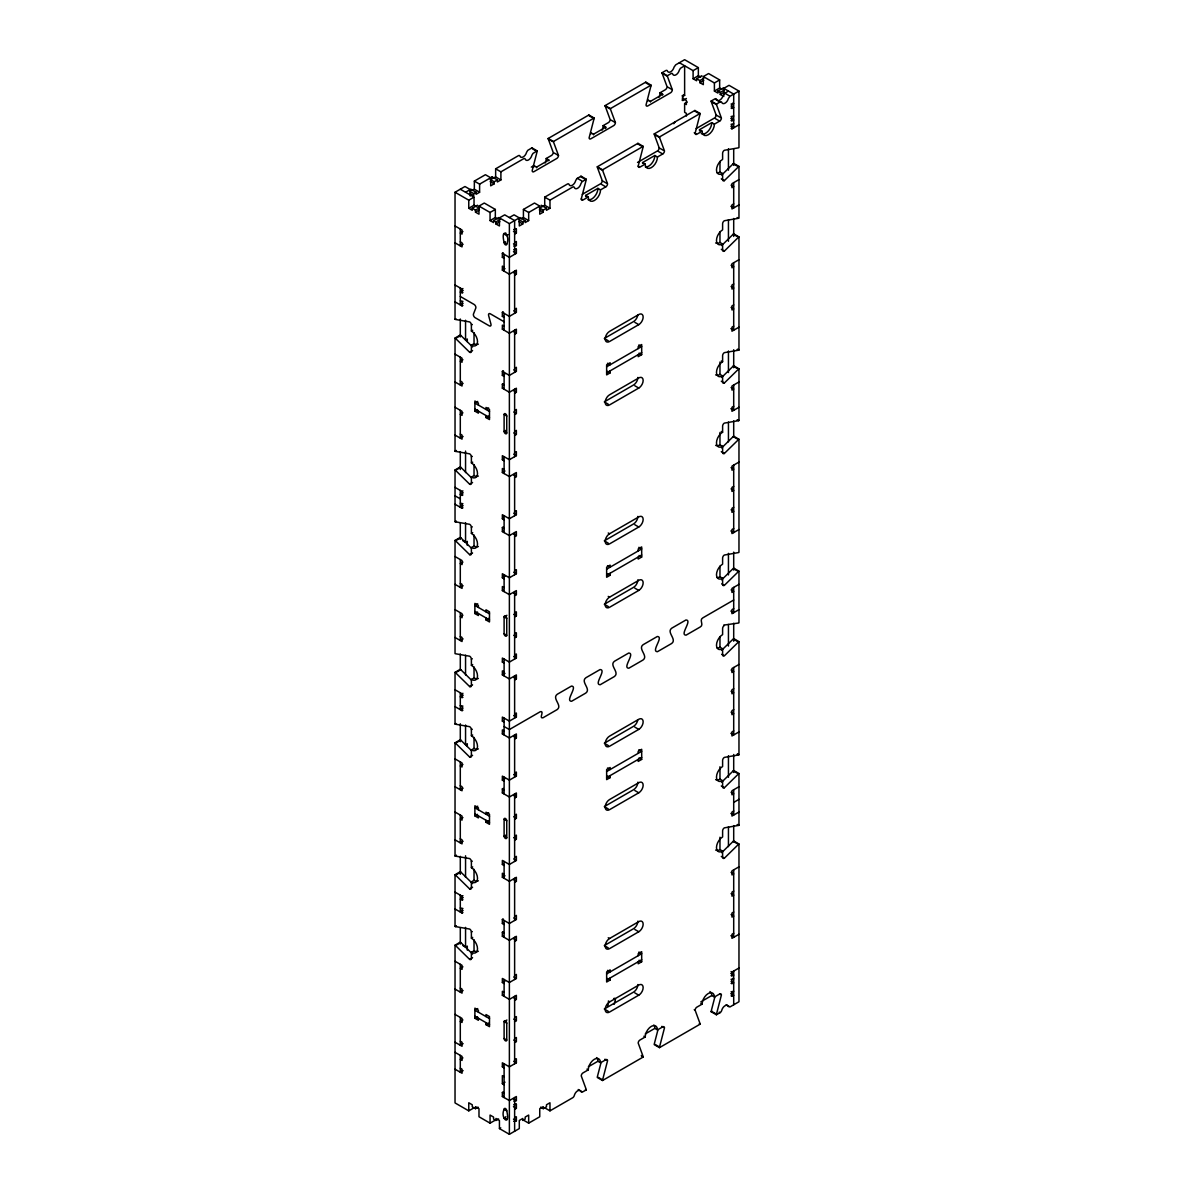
<?xml version="1.0" encoding="UTF-8"?>
<svg xmlns="http://www.w3.org/2000/svg" width="1194" height="1194" viewBox="0 0 1194 1194"><rect width="100%" height="100%" fill="white"/><g stroke="black" fill="none" stroke-linecap="round" stroke-linejoin="round"><path stroke-width="1.5" d="M545.21 162.966A8.671 5.015 -60 0 0 546.21 158.504L551.464 155.474A2.478 1.433 -60 0 0 553.21 152.429L548.285 138.997A2.492 1.433 -60 0 1 548.21 138.459L588.866 114.982L594.119 118.027A2.478 1.433 -60 0 1 594.045 118.639L589.12 137.788A2.478 1.433 -60 0 0 590.866 138.788L613.656 125.639A2.478 1.433 -60 0 0 615.403 122.609L610.462 109.161A2.492 1.433 -60 0 1 610.388 108.624L605.134 105.594L645.79 82.117L651.058 85.162A2.478 1.433 -60 0 1 650.984 85.774L646.044 104.908A2.478 1.433 -60 0 0 647.79 105.923L670.58 92.774A2.478 1.433 -60 0 0 672.326 89.729L667.401 76.297A2.492 1.433 -60 0 1 667.327 75.759L662.058 72.73L665.759 70.595A2.478 1.433 -60 0 1 667.416 70.983A4.955 2.866 -60 0 0 670.715 71.774A4.955 2.866 -60 0 0 674.028 67.177L675.67 64.864L684.625 59.7L698.356 67.625L698.356 75.715L693.102 78.759L693.102 70.655L679.371 62.73M639.059 166.623L638.193 166.115L643.118 146.981A2.478 1.433 -60 0 0 643.193 146.355L637.939 143.325L597.284 166.802L602.537 169.832A2.492 1.433 -60 0 0 602.612 170.369L607.552 183.801A2.478 1.433 -60 0 1 605.791 186.846L600.537 189.876A8.671 5.015 -60 0 1 594.403 200.502A8.671 5.015 -60 0 1 588.269 196.965L583.015 199.995A2.478 1.433 -60 0 1 581.254 198.98L586.194 179.846A2.478 1.433 -60 0 0 586.269 179.219L581 176.19L576.806 178.712L575.657 180.622A4.955 2.866 -60 0 1 572.359 185.234A4.955 2.866 -60 0 1 569.045 184.443A2.478 1.433 -60 0 0 567.404 184.04L544.718 197.144L544.718 205.234L549.971 208.278L549.971 200.174L572.657 187.085A2.478 1.433 -60 0 1 574.314 187.473A4.955 2.866 -60 0 0 577.612 188.264A4.955 2.866 -60 0 0 580.911 183.667L582.06 181.742L586.269 179.219M607.671 1006.094L608.91 1001.303M614.164 1004.333L615.403 999.557A2.478 1.433 -60 0 0 614.298 998.318M601.06 1062.496L597.343 1076.854A2.492 1.433 -60 0 0 597.284 1077.481L602.537 1080.51L643.193 1057.033A2.478 1.433 -60 0 0 643.118 1056.496L638.193 1043.063A2.478 1.433 -60 0 1 639.939 1040.034L645.193 1036.989A8.671 5.015 -60 0 1 651.327 1026.362A8.671 5.015 -60 0 1 657.461 1029.915L662.73 1026.87A2.478 1.433 -60 0 1 664.476 1027.885L659.536 1047.019A2.492 1.433 -60 0 0 659.461 1047.645L654.208 1044.601A2.492 1.433 -60 0 1 654.282 1043.989L657.984 1029.631M602.537 1080.51A2.492 1.433 -60 0 1 602.612 1079.883L607.552 1060.75A2.478 1.433 -60 0 0 605.791 1059.75L600.537 1062.779L597.91 1061.257A8.671 5.015 -60 0 0 596.537 1057.585M714.907 996.766L711.206 1011.124A2.492 1.433 -60 0 0 711.131 1011.736L716.4 1014.781L720.086 1012.646A2.478 1.433 -60 0 0 721.743 1010.333A4.955 2.866 -60 0 1 725.057 1005.736A4.955 2.866 -60 0 1 728.355 1006.527L730.012 1006.915L738.967 1001.751L738.967 843.994L733.698 840.964A2.478 1.433 -60 0 0 733.206 841.337L721.669 852.665M716.4 1014.781A2.492 1.433 -60 0 1 716.475 1014.154L721.4 995.02A2.478 1.433 -60 0 0 719.654 994.005L714.4 997.035L711.773 995.527A8.671 5.015 -60 0 0 709.967 991.557M504.107 321.768L490.271 313.783A2.478 1.433 60 0 0 488.63 315.559L490.973 324.231A2.478 1.433 60 0 1 489.286 325.858L475.122 317.679A2.478 1.433 60 0 1 473.436 314.112L475.779 308.142A2.478 1.433 60 0 0 474.137 304.47L460.302 296.47M721.669 175.085L733.206 163.757A2.478 1.433 -60 0 1 733.698 163.384L738.967 166.414L738.967 218.084A2.492 1.433 -60 0 1 738.459 218.293L724.355 220.741A2.478 1.433 -60 0 0 722.609 223.771L722.609 229.845A8.671 5.015 -60 0 0 716.475 240.472A8.671 5.015 -60 0 0 722.609 244.009L722.609 250.083A2.478 1.433 -60 0 0 724.355 251.098L738.459 237.248A2.478 1.433 -60 0 1 738.967 236.875L733.698 233.845A2.478 1.433 -60 0 0 733.206 234.218L721.669 245.546M723.773 96.46L723.773 88.371L729.027 85.326L738.967 91.072L738.967 147.623A2.492 1.433 -60 0 1 738.459 147.832L724.355 150.28A2.478 1.433 -60 0 0 722.609 153.31L722.609 159.384A8.671 5.015 -60 0 0 716.475 170.011A8.671 5.015 -60 0 0 722.609 173.548L722.609 179.622A2.478 1.433 -60 0 0 724.355 180.637L738.459 166.787A2.478 1.433 -60 0 1 738.967 166.414M721.669 377.453L733.206 366.125A2.478 1.433 -60 0 1 733.698 365.752L738.967 368.797L738.967 420.467A2.492 1.433 -60 0 1 738.459 420.676L724.355 423.109A2.478 1.433 -60 0 0 722.609 426.154L722.609 432.213A8.671 5.015 -60 0 0 716.475 442.84A8.671 5.015 -60 0 0 722.609 446.392L722.609 452.451A2.478 1.433 -60 0 0 724.355 453.466L738.459 439.631A2.478 1.433 -60 0 1 738.967 439.258L733.698 436.213A2.478 1.433 -60 0 0 733.206 436.586L721.669 447.914M721.295 381.229L724.355 383.005L738.459 369.17A2.478 1.433 -60 0 1 738.967 368.797M721.669 579.821L733.206 568.508A2.492 1.433 -60 0 1 733.698 568.135L738.967 571.165L738.967 622.835A2.492 1.433 -60 0 1 738.459 623.044L723.698 625.104M738.967 571.165A2.492 1.433 -60 0 0 738.459 571.538L724.355 585.373A2.478 1.433 -60 0 1 722.609 584.373L722.609 578.299A8.671 5.015 -60 0 1 716.475 574.762A8.671 5.015 -60 0 1 722.609 564.135L722.609 558.061A2.478 1.433 -60 0 1 724.355 555.031L738.459 552.583A2.492 1.433 -60 0 0 738.967 552.374L738.967 439.258M721.669 650.282L733.206 638.969A2.478 1.433 -60 0 1 733.698 638.596L738.967 641.626L738.967 754.742A2.492 1.433 -60 0 1 738.459 754.951L724.355 757.399A2.478 1.433 -60 0 0 722.609 760.429L722.609 766.503A8.671 5.015 -60 0 0 716.475 777.13A8.671 5.015 -60 0 0 722.609 780.667L722.609 786.742A2.478 1.433 -60 0 0 724.355 787.756L738.459 773.906A2.478 1.433 -60 0 1 738.967 773.533L733.698 770.503A2.478 1.433 -60 0 0 733.206 770.876L721.669 782.204M738.967 641.626A2.478 1.433 -60 0 0 738.459 641.999L724.355 655.834A2.478 1.433 -60 0 1 722.609 654.834L722.609 648.76A8.671 5.015 -60 0 1 716.475 645.223A8.671 5.015 -60 0 1 722.609 634.596L722.609 628.522A2.478 1.433 -60 0 1 724.355 625.492M721.295 856.441L724.355 858.217L738.459 844.367A2.478 1.433 -60 0 1 738.967 843.994M728.444 91.072L724.236 93.58L723.101 95.505A4.955 2.866 -60 0 1 720.31 99.759A4.955 2.866 -60 0 1 716.982 100.102M472.555 346.932L460.794 335.41A2.478 1.433 60 0 0 460.302 335.021L455.033 338.066A2.478 1.433 60 0 1 455.541 338.439L469.645 352.275A2.478 1.433 60 0 0 471.391 351.275L471.391 345.2A8.671 5.015 60 0 0 477.525 341.648A8.671 5.015 60 0 0 471.391 331.036L471.391 324.962A2.478 1.433 60 0 0 469.645 321.917L455.541 319.485A2.492 1.433 60 0 1 455.033 319.276L455.033 192.249L464.973 186.518L470.227 189.547L470.227 196.025M474.346 181.1L479.6 184.145L479.6 192.234L474.346 189.204L474.346 181.1L485.421 174.712L490.674 177.757L490.674 185.846L494.182 183.816L494.182 181.801L490.241 179.518M521.256 157.324A4.955 2.866 -60 0 0 526.584 152.295L527.733 150.369L531.942 147.862L537.196 150.892L532.987 153.414L531.837 155.324A4.955 2.866 -60 0 1 528.539 159.936A4.955 2.866 -60 0 1 525.241 159.145A2.478 1.433 -60 0 0 523.584 158.757L500.898 171.846L500.898 179.936L495.644 176.906L495.644 168.817L518.33 155.713A2.478 1.433 -60 0 1 519.972 156.115A4.955 2.866 -60 0 0 520.465 156.892M465.556 192.249L470.839 189.204L476.093 192.234L476.093 194.264L479.6 192.234M479.6 184.145L492.137 176.906L497.391 179.936L497.391 181.966L500.898 179.936M548.21 138.459L553.464 141.504L594.119 118.027M610.388 108.624L651.058 85.162M667.327 75.759L671.013 73.625A2.478 1.433 -60 0 1 672.67 74.028A4.955 2.866 -60 0 0 675.983 74.819A4.955 2.866 -60 0 0 679.282 70.207L680.416 68.297L684.625 65.774L684.625 95.445L681.998 95.953M472.003 190.547L474.346 189.204M493.301 178.249L495.644 176.906M469.794 191.324L473.734 193.607L476.093 192.234M494.182 181.801L497.391 179.936M468.764 200.174L474.033 197.144L474.033 205.234L468.764 208.278L468.764 200.174L455.033 192.249M693.102 70.655L698.356 67.625M531.3 167.115L533.942 165.593L536.569 167.115A8.671 5.015 -60 0 0 536.584 167.727M602.134 130.086A8.671 5.015 -60 0 0 603.134 125.639L608.388 122.609A2.478 1.433 -60 0 0 610.149 119.564L605.209 106.132A2.492 1.433 -60 0 1 605.134 105.594M659.058 97.221A8.671 5.015 -60 0 0 660.058 92.774L665.327 89.729A2.478 1.433 -60 0 0 667.073 86.699L662.133 73.267A2.492 1.433 -60 0 1 662.058 72.73M536.569 167.115L548.837 160.026L546.21 158.504M590.97 133.952A8.671 5.015 -60 0 1 590.866 132.728L593.493 134.235L605.761 127.161L603.134 125.639M647.894 101.087A8.671 5.015 -60 0 1 647.79 99.848L650.432 101.371L662.7 94.296L660.058 92.774M468.764 208.278L472.272 210.293L472.272 208.278L477.525 205.234M693.102 78.759L696.609 80.774L696.609 78.759L701.863 75.715M478.988 206.084L484.257 203.04L495.331 209.443L495.331 217.532L490.062 220.577L490.062 212.472L478.988 206.084L478.988 214.174L475.481 212.159L475.481 210.129L479.436 207.846M703.326 76.565L708.579 73.535L719.654 79.923L719.654 88.013L714.4 91.057L714.4 82.953L703.326 76.565L703.326 84.655L699.818 82.64L699.818 80.61L703.759 78.341M475.481 212.159L479.436 209.875M699.818 82.64L703.759 80.356M681.998 100.012L682.878 100.505L686.386 98.49M490.062 212.472L495.331 209.443M714.4 82.953L719.654 79.923M462.929 231.546L460.302 233.069L462.048 234.084L462.048 230.024L455.033 225.979M686.386 116.027L686.386 113.326L684.625 112.311L684.625 103.55L687.251 102.027M490.062 220.577L493.57 222.591L493.57 220.577L498.823 217.532M714.4 91.057L717.907 93.072L717.907 91.057L723.161 88.013M499.883 219.651L495.928 221.935L495.928 223.965L499.435 225.979L499.435 217.89L504.704 214.845L514.629 220.591L514.629 254.307M717.907 91.057L720.266 92.416L724.206 90.147M495.928 223.965L499.883 221.681M720.266 92.416L720.266 94.445L724.206 92.162M463.108 244.263L460.302 245.874L460.302 229.024M509.375 217.547L514.047 214.845L519.3 217.89L519.3 225.979L522.808 223.965L522.808 221.935L518.868 219.651M539.748 206.084L528.673 212.472L528.673 220.577L523.42 217.532L523.42 209.443L534.494 203.04L539.748 206.084L539.748 214.174L543.255 212.159L543.255 210.129L539.315 207.846M663.595 150.429L659.222 147.907L654.282 134.459A2.492 1.433 -60 0 1 654.208 133.922L694.863 110.46L700.132 113.49A2.478 1.433 -60 0 1 700.057 114.117L695.117 133.25A2.478 1.433 -60 0 0 696.863 134.25L702.132 131.221A8.671 5.015 -60 0 0 708.266 134.758A8.671 5.015 -60 0 0 714.4 124.131L719.654 121.101A2.478 1.433 -60 0 0 721.4 118.072L716.475 104.624A2.492 1.433 -60 0 1 716.4 104.102L711.131 101.057L714.833 98.923A2.478 1.433 -60 0 1 716.49 99.326M499.435 217.89L509.375 223.621L519.3 217.89M602.537 169.832L643.193 146.355M654.208 133.922L659.461 136.967L700.132 113.49M716.4 104.102L720.086 101.968A2.478 1.433 -60 0 1 721.743 102.356A4.955 2.866 -60 0 0 725.057 103.147A4.955 2.866 -60 0 0 728.355 98.535L730.012 96.236L738.967 91.072M521.077 218.89L523.42 217.532M541.21 207.263L544.718 205.234M522.808 221.935L525.166 220.577L525.166 222.591L528.673 220.577M543.255 210.129L546.464 208.278L546.464 210.293L549.971 208.278M505.868 233.069L504.107 234.069L506.749 235.591L508.062 234.591M514.629 234.069L516.375 233.069L516.375 229.024L513.748 229.517M731.071 104.057L733.698 103.55L732.832 103.042M582.314 194.323L600.537 183.801A2.478 1.433 -60 0 0 602.283 180.772L597.343 167.339A2.492 1.433 -60 0 1 597.284 166.802M637.521 162.444L657.461 150.937A2.478 1.433 -60 0 0 659.222 147.907M696.162 128.594L714.4 118.072A2.478 1.433 -60 0 0 716.146 115.027L711.206 101.594A2.492 1.433 -60 0 1 711.131 101.057M731.071 108.102L733.698 107.594L731.071 106.072M505.42 241.755L504.107 242.501A1.866 1.075 60 0 0 505.42 244.785A1.866 1.075 60 0 0 506.749 244.024C511.092 234.994 500.107 225.89 504.107 242.501L506.749 244.024M585.747 196.667A8.671 5.015 -60 0 1 585.642 195.443L597.91 188.353L600.537 189.876M642.596 163.19A8.671 5.015 -60 0 1 642.566 162.578L654.834 155.489L657.461 157.011L662.73 153.966A2.478 1.433 -60 0 0 664.476 150.937L659.536 137.504A2.492 1.433 -60 0 1 659.461 136.967M699.594 130.937A8.671 5.015 -60 0 1 699.505 129.698L711.773 122.624L714.4 124.131M657.461 157.011A8.671 5.015 -60 0 1 651.327 167.638A8.671 5.015 -60 0 1 645.193 164.085L639.939 167.13A2.478 1.433 -60 0 1 638.193 166.115M514.629 242.501L516.375 241.501L516.375 245.546L513.748 246.054M731.071 116.534L733.698 116.027M504.107 258.367L502.361 257.352L502.361 253.307L503.241 252.8M731.071 120.579L733.698 120.072L730.788 118.385M502.361 257.352L503.241 256.844M502.361 253.307L509.375 257.352L516.375 253.307L516.375 249.248L513.748 249.755M731.071 124.295L733.698 123.788M731.071 128.34L731.952 128.848L738.967 124.803M455.033 285.008L462.048 289.052L462.929 288.545M463.212 290.411L460.302 292.097L462.929 292.59M504.107 267.128L502.361 266.113L502.361 270.172L504.987 268.65M460.302 300.858L462.929 301.366M463.108 303.291L460.302 304.903L460.302 288.038M514.629 275.232L516.375 274.217L516.375 270.172L509.375 274.217L502.361 270.172M455.033 301.873L462.048 305.918L462.929 305.41M455.033 319.276L455.914 318.768M471.391 324.962L472.272 324.455M456.421 337.932L460.794 335.41M504.107 317.38L502.361 316.38L502.361 312.321L503.241 311.828M471.391 331.036L472.705 330.275M738.967 179.607L731.952 183.652L731.952 187.697L733.698 186.682L731.071 185.174M502.361 316.38L503.241 315.873M514.629 309.291L516.375 308.276L516.375 312.321L509.375 316.38L502.361 312.321M471.391 345.2L474.033 343.678A8.671 5.015 60 0 0 476.839 344.514M504.107 326.156L502.361 325.141L502.361 329.186L503.241 328.678M469.645 352.275L472.57 350.588M462.929 359.722L460.302 361.23L462.048 362.245L462.048 358.2L455.033 354.155M733.698 203.89L731.952 204.905L731.952 208.95L738.967 204.905M514.629 334.245L516.375 333.245L516.375 329.186L509.375 333.245L502.361 329.186M463.108 383.393L460.302 385.02L460.302 357.185M504.107 376.408L502.361 375.394L502.361 371.349L503.405 370.752M502.361 375.394L504.987 373.886M514.629 368.319L516.375 367.304L516.375 371.349L509.375 375.394L502.361 371.349M514.629 393.274L516.375 392.259L516.375 388.214L509.375 392.259L502.361 388.214L502.361 384.169L503.241 383.662M477.704 401.438L474.899 403.065L489.51 411.497M502.361 388.214L503.241 387.707M462.929 412.84L460.302 414.363L462.048 415.363L462.048 411.318L455.033 407.273M478.391 405.079L478.391 403.05L474.884 401.02L474.884 411.139L477.525 409.632M738.967 259.71L731.952 263.755L731.952 267.799L733.698 266.799L731.071 265.277M488.615 407.945L485.988 409.452L485.988 407.438L489.495 409.452L489.495 419.572L485.988 417.557L485.988 415.527M638.775 324.634L609.567 341.499A6.194 3.582 -60 0 1 605.179 338.977A6.194 3.582 -60 0 1 609.567 331.38L638.775 314.515A6.194 3.582 -60 0 1 643.148 317.052A6.194 3.582 -60 0 1 638.775 324.634L634.82 322.365M485.988 417.557L488.615 416.034M463.108 436.511L460.302 438.138L460.302 410.303M514.629 410.482L516.375 409.467L516.375 413.512L514.629 414.527M733.698 283.993L731.952 285.008L731.952 289.052L733.698 288.038L731.071 286.53M455.033 338.066L455.033 451.183L456.347 450.437M455.033 451.183A2.478 1.433 60 0 0 455.541 451.392L456.421 450.884M606.642 366.797L641.685 346.558L638.88 344.947M505.868 430.377L504.107 431.392A1.866 1.075 60 0 0 505.42 433.661A1.866 1.075 60 0 0 506.749 432.915L506.749 416.049A1.866 1.075 60 0 0 505.42 413.766A1.866 1.075 60 0 0 504.107 414.527L504.107 431.392L506.749 432.915M606.642 372.871L641.685 352.633M610.149 370.841L610.149 372.871L606.642 374.901L606.642 364.782L610.149 362.752L610.149 364.782L607.522 363.26M638.193 348.588L638.193 346.558L641.685 344.544L641.685 354.663L638.193 356.678L638.193 354.663M514.629 431.392L516.375 430.377L516.375 434.422L514.629 435.437M733.698 304.903L731.952 305.918L731.952 309.962L733.698 308.962L731.071 307.44M471.376 477.69L460.794 467.317A2.492 1.433 60 0 0 460.302 466.944L455.033 469.973A2.492 1.433 60 0 1 455.541 470.346L469.645 484.197A2.478 1.433 60 0 0 471.391 483.182L471.391 477.107A8.671 5.015 60 0 0 477.525 473.57A8.671 5.015 60 0 0 471.391 462.944L471.391 456.869L472.272 456.362M456.421 469.839L460.794 467.317M471.391 462.944L472.705 462.182M471.391 477.107L474.033 475.585A8.671 5.015 60 0 0 478.361 476.018M514.629 452.645L516.375 451.631L516.375 455.675L509.375 459.72L502.361 455.675L502.361 459.72L503.241 459.212M733.698 326.156L731.952 327.171L731.952 331.216L738.967 327.171M469.645 484.197L472.57 482.51M638.775 388.05L609.567 404.915A6.194 3.582 -60 0 1 605.179 402.378A6.194 3.582 -60 0 1 609.567 394.796L638.775 377.931A6.194 3.582 -60 0 1 643.148 380.453A6.194 3.582 -60 0 1 638.775 388.05L634.82 385.766M455.033 487.376L462.048 491.421L462.929 490.928M463.212 492.779L460.302 494.465L462.929 494.973M504.107 469.511L502.361 468.496L502.361 472.54L504.987 471.018M460.302 503.226L462.929 503.734M463.108 505.659L460.302 507.286L460.302 490.421M514.629 477.6L516.375 476.585L516.375 472.54L509.375 476.585L502.361 472.54M455.033 504.241L462.048 508.286L462.929 507.793M455.033 469.973L455.033 521.644L455.914 521.151M455.033 521.644A2.478 1.433 60 0 0 455.541 521.853L456.421 521.345M471.376 548.15L460.794 537.778A2.492 1.433 60 0 0 460.302 537.404L455.033 540.434A2.492 1.433 60 0 1 455.541 540.807L469.645 554.658A2.478 1.433 60 0 0 471.391 553.643L471.391 547.568A8.671 5.015 60 0 0 477.525 544.031A8.671 5.015 60 0 0 471.391 533.405L471.391 527.33L472.272 526.823M456.421 540.3L460.794 537.778M471.391 533.405L472.705 532.643M514.629 511.659L516.375 510.659L516.375 514.704L509.375 518.748L502.361 514.704L502.361 518.748L503.241 518.241M738.967 381.976L731.952 386.02L731.952 390.08L733.698 389.065L731.071 387.543M462.929 540.837L465.556 542.36L467.302 541.345L467.302 545.389M514.629 536.628L516.375 535.613L516.375 531.569L509.375 535.613L502.361 531.569L502.361 527.524L503.241 527.017M471.391 547.568L474.033 546.046A8.671 5.015 60 0 0 478.361 546.479M502.361 531.569L503.241 531.061M469.645 554.658L472.57 552.971M462.929 562.09L460.302 563.613L462.048 564.613L462.048 560.568L455.033 556.523M733.698 406.258L731.952 407.273L731.952 411.318L738.967 407.273M463.108 585.761L460.302 587.388L460.302 559.553M514.629 570.687L516.375 569.672L516.375 573.732L509.375 577.777L502.361 573.732L502.361 577.777L504.987 576.254M477.704 603.806L474.899 605.433L489.51 613.865M504.107 587.552L502.361 586.538L502.361 590.597L503.241 590.09M462.929 615.208L460.302 616.731L462.048 617.746L462.048 613.701L455.033 609.641M609.567 533.763L638.775 516.898A6.194 3.582 -60 0 1 643.148 519.42A6.194 3.582 -60 0 1 638.775 527.017L609.567 543.882A6.194 3.582 -60 0 1 605.179 541.345A6.194 3.582 -60 0 1 609.567 533.763L608.239 533.002M478.391 607.447L478.391 605.418L474.884 603.403L474.884 613.522L477.525 612M738.967 462.078L731.952 466.138L731.952 470.182L733.698 469.167L731.071 467.645M514.629 595.657L516.375 594.642L516.375 590.597L509.375 594.642L502.361 590.597M485.988 617.91L485.988 619.925L488.615 618.402M463.108 638.894L460.302 640.506L460.302 612.686M506.913 615.283L504.107 616.895L504.107 633.76A1.866 1.075 60 0 0 505.42 636.044A1.866 1.075 60 0 0 506.749 635.283L506.749 618.417A1.866 1.075 60 0 0 505.42 616.134A1.866 1.075 60 0 0 504.107 616.895L506.749 618.417M514.629 612.85L516.375 611.835L516.375 615.88L514.629 616.895M733.698 486.376L731.952 487.376L731.952 491.435L733.698 490.421L731.071 488.898M606.642 569.18L641.685 548.942L638.88 547.315M606.642 575.239L641.685 555.001M610.149 573.224L610.149 575.239L606.642 577.269L606.642 567.15L610.149 565.12L610.149 567.15L607.522 565.628M638.193 550.956L638.193 548.942L641.685 546.912L641.685 557.031L638.193 559.061L638.193 557.031M514.629 633.76L516.375 632.745L516.375 636.805L514.629 637.805M733.698 507.286L731.952 508.301L731.952 512.345L733.698 511.331L731.071 509.808M471.376 680.073L460.794 669.685A2.492 1.433 60 0 0 460.302 669.312L455.033 672.341A2.492 1.433 60 0 1 455.541 672.729L469.645 686.565A2.478 1.433 60 0 0 471.391 685.55L471.391 679.476A8.671 5.015 60 0 0 477.525 675.938A8.671 5.015 60 0 0 471.391 665.312L471.391 659.252L472.272 658.745M456.421 672.222L460.794 669.685M471.391 665.312L472.705 664.551M609.567 597.164L638.775 580.299A6.194 3.582 -60 0 1 643.148 582.836A6.194 3.582 -60 0 1 638.775 590.418L609.567 607.283A6.194 3.582 -60 0 1 605.179 604.761A6.194 3.582 -60 0 1 609.567 597.164L608.239 596.403M471.391 679.476L474.033 677.968A8.671 5.015 60 0 0 478.361 678.401M514.629 655.013L516.375 653.999L516.375 658.043L509.375 662.103L502.361 658.043L502.361 662.103L503.241 661.595M733.698 528.524L731.952 529.539L731.952 533.584L738.967 529.539M469.645 686.565L472.57 684.878M455.033 689.759L462.048 693.804L462.929 693.296M463.212 695.147L460.302 696.833L462.929 697.341M504.107 671.879L502.361 670.864L502.361 674.909L504.987 673.401M460.302 705.609L462.929 706.117M463.108 708.042L460.302 709.654L460.302 692.789M514.629 679.968L516.375 678.953L516.375 674.909L509.375 678.953L502.361 674.909M455.033 706.624L462.048 710.669L462.929 710.161M455.033 672.341L455.033 724.027L455.914 723.519M471.376 750.533L460.794 740.146A2.492 1.433 60 0 0 460.302 739.773L455.033 742.817A2.492 1.433 60 0 1 455.541 743.19L469.645 757.026A2.478 1.433 60 0 0 471.391 756.011L471.391 749.936A8.671 5.015 60 0 0 477.525 746.399A8.671 5.015 60 0 0 471.391 735.773L471.391 729.713L472.272 729.206M456.421 742.683L460.794 740.146M471.391 735.773L472.705 735.011M738.967 584.359L731.952 588.403L731.952 592.448L733.698 591.433L731.071 589.911M514.629 714.042L516.375 713.027L516.375 717.072L509.375 721.116L502.361 717.072L502.361 721.116L503.241 720.609M471.391 749.936L474.033 748.429A8.671 5.015 60 0 0 476.839 749.265M733.698 600.03L702.848 617.85C698.774 620.029 704.326 624.805 700.251 626.969L686.087 635.148C679.237 635.148 692.804 619.999 685.938 619.984L671.774 628.163C665.998 632.253 677.401 639.402 671.625 643.506L657.461 651.685C650.611 651.67 664.177 636.521 657.312 636.506L643.148 644.685C637.372 648.79 648.775 655.939 642.999 660.028L628.835 668.207C621.984 668.192 635.551 653.043 628.686 653.043L614.522 661.222C608.746 665.312 620.149 672.461 614.373 676.55L600.209 684.729C593.358 684.729 606.925 669.58 600.06 669.565L585.896 677.744C580.12 681.834 591.523 688.983 585.761 693.087L571.583 701.266C564.732 701.251 578.299 686.102 571.448 686.087L557.27 694.266C551.494 698.371 562.896 705.505 557.135 709.609L542.957 717.788C538.524 718.892 544.807 710.564 540.375 711.654L509.375 729.549L504.107 726.519M504.107 730.907L502.361 729.892L502.361 733.937L503.241 733.429M469.645 757.026L472.57 755.339M462.929 764.459L460.302 765.981L462.048 766.996L462.048 762.951L455.033 758.891M733.698 608.641L731.952 609.656L731.952 613.701L738.967 609.656M514.629 738.996L516.375 737.982L516.375 733.937L509.375 737.982L502.361 733.937M463.108 788.144L460.302 789.756L460.302 761.936M514.629 773.07L516.375 772.055L516.375 776.1L509.375 780.145L502.361 776.1L502.361 780.145L504.987 778.622M514.629 798.025L516.375 797.01L516.375 792.965L509.375 797.01L502.361 792.965L502.361 788.921L503.241 788.413M477.704 806.189L474.899 807.801L489.51 816.233M502.361 792.965L503.241 792.458M462.929 817.591L460.302 819.099L462.048 820.114L462.048 816.069L455.033 812.024M478.391 809.816L478.391 807.801L474.884 805.771L474.884 815.89L477.525 814.368M738.967 664.461L731.952 668.506L731.952 672.55L733.698 671.535L731.071 670.028M488.615 812.681L485.988 814.204L485.988 812.189L489.495 814.204L489.495 824.323L485.988 822.308L485.988 820.278M638.775 729.385L609.567 746.25A6.194 3.582 -60 0 1 605.179 743.728A6.194 3.582 -60 0 1 609.567 736.131L638.775 719.266A6.194 3.582 -60 0 1 643.148 721.803A6.194 3.582 -60 0 1 638.775 729.385L634.82 727.116M485.988 822.308L488.615 820.785M463.108 841.263L460.302 842.889L460.302 815.054M514.629 815.218L516.375 814.218L516.375 818.263L514.629 819.278M733.698 688.744L731.952 689.759L731.952 693.804L733.698 692.789L731.071 691.266M455.033 742.817L455.033 855.934L456.347 855.173M455.033 855.934A2.478 1.433 60 0 0 455.541 856.143L456.421 855.635M606.642 771.548L641.685 751.31L638.88 749.698M505.868 835.128L504.107 836.143A1.866 1.075 60 0 0 505.42 838.412A1.866 1.075 60 0 0 506.749 837.651L506.749 820.785A1.866 1.075 60 0 0 505.42 818.517A1.866 1.075 60 0 0 504.107 819.278L504.107 836.143L506.749 837.651M606.642 777.622L641.685 757.384M610.149 775.593L610.149 777.622L606.642 779.637L606.642 769.518L610.149 767.503L610.149 769.518L607.522 768.011M638.193 753.339L638.193 751.31L641.685 749.28L641.685 759.399L638.193 761.429L638.193 759.399M514.629 836.143L516.375 835.128L516.375 839.173L514.629 840.188M733.698 709.654L731.952 710.669L731.952 714.713L733.698 713.699L731.071 712.191M472.555 883.59L460.794 872.068A2.492 1.433 60 0 0 460.302 871.68L455.033 874.724A2.492 1.433 60 0 1 455.541 875.098L469.645 888.933A2.478 1.433 60 0 0 471.391 887.933L471.391 881.859A8.671 5.015 60 0 0 477.525 878.306A8.671 5.015 60 0 0 471.391 867.695L471.391 861.62L472.272 861.113M456.421 874.59L460.794 872.068M471.391 867.695L472.705 866.934M471.391 881.859L474.033 880.336A8.671 5.015 60 0 0 478.361 880.769M514.629 857.382L516.375 856.367L516.375 860.426L509.375 864.471L502.361 860.426L502.361 864.471L503.241 863.963M733.698 730.907L731.952 731.922L731.952 735.967L738.967 731.922M469.645 888.933L472.57 887.246M638.775 792.801L609.567 809.666A6.194 3.582 -60 0 1 605.179 807.129A6.194 3.582 -60 0 1 609.567 799.547L638.775 782.682A6.194 3.582 -60 0 1 643.148 785.204A6.194 3.582 -60 0 1 638.775 792.801L634.82 790.518M455.033 892.127L462.048 896.172L462.929 895.664M463.212 897.53L460.302 899.216L462.929 899.709M504.107 874.247L502.361 873.232L502.361 877.291L504.987 875.769M460.302 907.977L462.929 908.485M463.108 910.41L460.302 912.022L460.302 895.157M514.629 882.351L516.375 881.336L516.375 877.291L509.375 881.336L502.361 877.291M455.033 908.992L462.048 913.037L462.929 912.529M455.033 874.724L455.033 926.395L455.914 925.887M455.033 926.395A2.478 1.433 60 0 0 455.541 926.604L456.421 926.096M472.555 954.051L460.794 942.529A2.492 1.433 60 0 0 460.302 942.141L455.033 945.185A2.492 1.433 60 0 1 455.541 945.558L469.645 959.394A2.478 1.433 60 0 0 471.391 958.394L471.391 952.319A8.671 5.015 60 0 0 477.525 948.782A8.671 5.015 60 0 0 471.391 938.156L471.391 932.081L472.272 931.574M456.421 945.051L460.794 942.529M504.107 924.499L502.361 923.499L502.361 919.44L503.241 918.947M471.391 938.156L472.705 937.394M738.967 786.727L731.952 790.771L731.952 794.816L733.698 793.816L731.071 792.294M502.361 923.499L503.241 922.992M514.629 916.41L516.375 915.395L516.375 919.44L509.375 923.499L502.361 919.44M462.929 945.588L465.556 947.111L467.302 946.096L467.302 950.14M514.629 941.365L516.375 940.365L516.375 936.305L509.375 940.365L502.361 936.305L502.361 932.26L503.241 931.753M471.391 952.319L474.033 950.797A8.671 5.015 60 0 0 478.361 951.23M733.698 802.413L738.967 799.368M502.361 936.305L503.241 935.812M469.645 959.394L472.57 957.707M462.929 966.841L460.302 968.349L462.048 969.364L462.048 965.319L455.033 961.274M733.698 811.01L731.952 812.024L731.952 816.069L738.967 812.024M463.108 990.513L460.302 992.139L460.302 964.304M514.629 975.438L516.375 974.423L516.375 978.468L509.375 982.513L502.361 978.468L502.361 982.513L504.987 981.005M477.704 1008.557L474.899 1010.184L489.51 1018.616M504.107 992.304L502.361 991.289L502.361 995.333L503.241 994.826M462.929 1019.96L460.302 1021.482L462.048 1022.482L462.048 1018.437L455.033 1014.393M609.567 938.499L638.775 921.634A6.194 3.582 -60 0 1 643.148 924.171A6.194 3.582 -60 0 1 638.775 931.753L609.567 948.618A6.194 3.582 -60 0 1 605.179 946.096A6.194 3.582 -60 0 1 609.567 938.499L608.239 937.753M478.391 1012.199L478.391 1010.169L474.884 1008.154L474.884 1018.258L477.525 1016.751M738.967 866.829L731.952 870.874L731.952 874.933L733.698 873.918L731.071 872.396M514.629 1000.393L516.375 999.378L516.375 995.333L509.375 999.378L502.361 995.333M485.988 1022.646L485.988 1024.676L488.615 1023.154M463.108 1043.631L460.302 1045.257L460.302 1017.437M506.913 1020.019L504.107 1021.646L504.107 1038.511A1.866 1.075 60 0 0 505.42 1040.78A1.866 1.075 60 0 0 506.749 1040.034L506.749 1023.168A1.866 1.075 60 0 0 505.42 1020.885A1.866 1.075 60 0 0 504.107 1021.646L506.749 1023.168M514.629 1017.601L516.375 1016.587L516.375 1020.631L514.629 1021.646M733.698 891.112L731.952 892.127L731.952 896.172L733.698 895.157L731.071 893.649M606.642 973.916L641.685 953.678L638.88 952.066M462.929 1057.899L460.302 1059.421L462.048 1060.436L462.048 1056.391L455.033 1052.332M606.642 979.99L641.685 959.752M610.149 977.961L610.149 979.99L606.642 982.02L606.642 971.901L610.149 969.871L610.149 971.901L607.522 970.379M638.193 955.707L638.193 953.678L641.685 951.663L641.685 961.782L638.193 963.797L638.193 961.782M514.629 1038.511L516.375 1037.496L516.375 1041.541L514.629 1042.556M733.698 912.022L731.952 913.037L731.952 917.082L733.698 916.082L731.071 914.559M463.108 1070.615L460.302 1072.242L460.302 1055.377M609.567 1001.915L638.775 985.05A6.194 3.582 -60 0 1 643.148 987.587A6.194 3.582 -60 0 1 638.775 995.169L609.567 1012.034A6.194 3.582 -60 0 1 605.179 1009.497A6.194 3.582 -60 0 1 609.567 1001.915L608.239 1001.154M514.629 1059.765L516.375 1058.75L516.375 1062.794L509.375 1066.839L502.361 1062.794L502.361 1066.839L503.241 1066.332M733.698 933.275L731.952 934.29L731.952 938.335L738.967 934.29M504.107 1076.63L502.361 1075.615L502.361 1083.704L504.987 1082.182M455.033 945.185L455.033 1102.928L468.764 1110.853L474.033 1107.823M513.748 1101.077L516.375 1100.569L516.375 1096.525L509.375 1100.569L502.361 1096.525L502.361 1092.48L503.241 1091.973M468.764 1110.853L468.764 1102.763L472.272 1104.793L472.272 1106.808L475.481 1108.674L478.122 1107.151M502.361 1096.525L503.241 1096.017M731.071 971.558L731.952 972.065L738.967 968.021M731.071 975.602L733.698 975.095L730.788 973.409M505.42 1108.584L504.107 1109.345C499.764 1118.375 510.748 1127.464 506.749 1110.853A1.866 1.075 60 0 0 505.42 1108.584A1.866 1.075 60 0 0 504.107 1109.345L506.749 1110.853M514.629 1109.345L516.375 1108.331L516.375 1104.286L513.748 1104.793M731.071 979.319L733.698 978.811L732.832 978.304M475.481 1108.674L475.481 1106.644L478.988 1108.659L478.988 1116.763L490.062 1123.151L495.331 1120.121M588.358 1066.764L597.91 1061.257M645.297 1033.9L654.834 1028.392L657.461 1029.915M700.863 1001.826L711.773 995.527M731.071 983.363L733.698 982.856L731.071 981.349M490.062 1123.151L490.062 1115.062L493.57 1117.077L493.57 1119.106L495.928 1120.465L498.57 1118.957M504.107 1118.017L505.868 1116.763M600.537 1062.779A8.671 5.015 -60 0 0 594.403 1059.242A8.671 5.015 -60 0 0 588.269 1069.869L583.015 1072.899A2.478 1.433 -60 0 0 581.254 1075.928L586.194 1089.376A2.478 1.433 -60 0 1 586.269 1089.898L582.06 1092.241L580.911 1091.644A4.955 2.866 -60 0 0 577.612 1090.853A4.955 2.866 -60 0 0 574.314 1095.465A2.478 1.433 -60 0 1 572.657 1097.764L549.971 1110.853L544.718 1107.823M714.4 997.035A8.671 5.015 -60 0 0 708.266 993.498A8.671 5.015 -60 0 0 702.132 1004.124L696.863 1007.154A2.478 1.433 -60 0 0 695.117 1010.199L700.057 1023.631A2.478 1.433 -60 0 1 700.132 1024.168L659.461 1047.645M514.629 1117.778L516.375 1116.763L516.375 1120.808L513.748 1121.315M731.071 991.796L733.698 991.289M495.928 1120.465L495.928 1118.45L499.435 1120.465L499.435 1128.569L500.749 1127.808M731.071 995.841L733.698 995.333L730.788 993.647M540.628 1107.151L543.255 1108.674L546.464 1106.808L546.464 1104.793L549.971 1102.763L549.971 1110.853M711.131 1011.736L712.057 1011.199M499.435 1128.569L509.375 1134.3L519.3 1128.569L519.3 1120.465L522.808 1118.45L522.808 1120.465L525.166 1119.106L525.166 1117.077L528.673 1115.062L528.673 1123.151L523.42 1120.121M528.673 1123.151L539.748 1116.763L539.748 1108.659L543.255 1106.644L543.255 1108.674M738.967 236.875L738.967 350.006A2.492 1.433 -60 0 1 738.459 350.215L724.355 352.648A2.478 1.433 -60 0 0 722.609 355.693L722.609 361.752A8.671 5.015 -60 0 0 716.475 372.379A8.671 5.015 -60 0 0 722.609 375.931L722.609 381.99A2.478 1.433 -60 0 0 724.355 383.005M738.967 773.533L738.967 825.218A2.492 1.433 -60 0 1 738.459 825.412L724.355 827.86A2.478 1.433 -60 0 0 722.609 830.89L722.609 836.964A8.671 5.015 -60 0 0 716.475 847.591A8.671 5.015 -60 0 0 722.609 851.128L722.609 857.202A2.478 1.433 -60 0 0 724.355 858.217M455.541 451.392L469.645 453.839A2.478 1.433 60 0 1 471.391 456.869M455.541 521.853L469.645 524.3A2.478 1.433 60 0 1 471.391 527.33M455.541 856.143L469.645 858.576A2.478 1.433 60 0 1 471.391 861.62M455.541 926.604L469.645 929.051A2.478 1.433 60 0 1 471.391 932.081M723.773 88.371L733.698 94.102L733.698 127.833L730.892 126.206M698.356 75.715L700.699 77.073M719.654 88.013L721.997 89.371M724.743 93.207L729.131 95.729M696.609 78.759L699.818 80.61M720.266 94.445L722.609 95.789M715.713 99.43L720.086 101.968M662.133 73.267L666.521 75.789M712.087 102.102L716.475 104.624M683.311 94.699L684.625 95.445M667.953 87.207L672.326 89.729M716.146 115.027L720.534 117.564M682.177 98.087L686.386 100.505L686.386 104.565L684.625 103.55M715.266 118.579L719.654 121.101M646.596 83.252L650.984 85.774M699.177 113.609L694.789 111.072A2.478 1.433 -60 0 0 694.863 110.46M699.505 129.698L702.132 131.221M694.236 132.743L695.998 133.758M733.206 163.757L737.146 166.026M717.161 172.861A8.671 5.015 -60 0 0 719.967 172.026L722.609 173.548M605.209 106.132L609.597 108.669M655.163 134.967L659.536 137.504M721.295 178.861L724.355 180.637M611.015 120.072L615.403 122.609M658.342 151.444L662.73 153.966M589.672 116.116L594.045 118.639M642.253 146.474L637.865 143.937A2.478 1.433 -60 0 0 637.939 143.325M730.892 206.323L733.698 207.935L733.698 182.637M642.566 162.578L645.193 164.085M737.146 217.532L738.459 218.293M733.206 234.218L737.146 236.487M548.285 138.997L552.658 141.534M598.224 167.832L602.612 170.369M715.639 242.919A8.671 5.015 -60 0 0 719.967 242.501L722.609 244.009M554.091 152.936L558.479 155.474A2.478 1.433 -60 0 1 556.717 158.504L533.942 171.667A2.478 1.433 -60 0 1 532.181 170.652L537.121 151.519A2.478 1.433 -60 0 0 537.196 150.892M602.283 180.772L606.671 183.294M721.295 249.322L724.355 251.098M601.418 184.309L605.791 186.846M532.733 148.981L536.24 151.011M585.314 179.339L580.941 176.816A2.478 1.433 -60 0 0 581 176.19M577.314 178.324L581.687 180.846M585.642 195.443L588.269 196.965M581.254 198.98L582.135 199.488M495.644 168.817L500.898 171.846M544.718 197.144L549.971 200.174M541.21 205.234L546.464 208.278M490.241 181.548L494.182 183.816M539.315 209.875L543.255 212.159M730.892 328.589L733.698 330.201L733.698 262.755M523.42 209.443L528.673 212.472M519.912 217.532L525.166 220.577M469.794 193.353L473.734 195.622L473.734 193.607M518.868 221.681L522.808 223.965M460.302 189.219L474.033 197.144M737.653 349.245L738.967 350.006M737.146 349.454L738.459 350.215M515.509 228.517L516.375 229.024M474.033 205.234L477.525 207.263M495.331 217.532L497.659 218.89M513.465 231.382L516.375 233.069M472.272 208.278L475.481 210.129M493.57 220.577L495.928 221.935M733.206 366.125L737.146 368.409M721.295 361.006L722.609 361.752M513.465 243.86L516.375 245.546M515.509 248.755L516.375 249.248M513.465 251.621L516.375 253.307M715.639 374.841A8.671 5.015 -60 0 0 719.967 374.409L722.609 375.931M460.302 241.83L462.048 242.845L462.048 246.889L455.033 242.845M513.748 272.695L516.375 274.217M639.059 353.14L641.685 354.663M730.892 408.691L733.698 410.318L733.698 385.02M608.239 340.738L604.298 338.469L633.507 321.604A6.194 3.582 -60 0 0 637.805 315.037M737.653 419.706L738.967 420.467M737.146 419.915L738.459 420.676M733.206 436.586L737.146 438.87M513.748 310.813L516.375 312.321M721.295 431.467L722.609 432.213M607.522 371.349L610.149 372.871M715.639 445.302A8.671 5.015 -60 0 0 719.967 444.869L722.609 446.392M513.748 331.723L516.375 333.245M721.295 451.69L724.355 453.466M608.239 404.154L604.298 401.885L633.507 385.02A6.194 3.582 -60 0 0 637.894 377.423M513.748 369.841L516.375 371.349M502.361 384.169L504.107 385.184M513.748 390.751L516.375 392.259M730.892 530.957L733.698 532.584L733.698 465.123M460.302 380.961L462.048 381.976L462.048 386.02L455.033 381.976M513.748 411.99L516.375 413.512M504.107 414.527L506.749 416.049M474.899 409.124L489.51 417.557M513.748 432.915L516.375 434.422M474.884 411.139L478.391 413.169L478.391 411.139M734.519 569.254L738.459 571.538M513.748 454.153L516.375 455.675M634.82 524.733L638.775 527.017M717.161 577.612A8.671 5.015 -60 0 0 719.967 576.777L722.609 578.299M721.728 583.866L723.698 585M460.302 434.094L462.048 435.094L462.048 439.153L455.033 435.094M502.361 459.72L504.107 460.735M513.748 475.063L516.375 476.585M639.059 555.508L641.685 557.031M730.892 611.059L733.698 612.686L733.698 587.388M608.239 543.121L604.298 540.837L633.507 523.972A6.194 3.582 -60 0 0 637.894 516.39M734.519 639.715L738.459 641.999M513.748 513.181L516.375 514.704M634.82 588.149L638.775 590.418M607.522 573.732L610.149 575.239M502.361 518.748L504.107 519.763M717.161 648.073A8.671 5.015 -60 0 0 719.967 647.238L722.609 648.76M455.033 495.808L460.302 498.853M502.361 527.524L504.107 528.524M513.748 534.091L516.375 535.613M721.728 654.327L723.698 655.461M608.239 606.522L604.298 604.254L633.507 587.388A6.194 3.582 -60 0 0 637.894 579.791M513.748 572.21L516.375 573.732M502.361 577.777L504.107 578.792M513.748 593.119L516.375 594.642M730.892 733.34L733.698 734.952L733.698 667.491M460.302 583.344L462.048 584.344L462.048 588.403L455.033 584.344M513.748 614.373L516.375 615.88M737.653 753.996L738.967 754.742M737.146 754.19L738.459 754.951M474.899 611.507L489.51 619.94M513.748 635.283L516.375 636.805M474.884 613.522L478.391 615.537L478.391 613.522M485.988 619.925L489.495 621.955L489.495 611.835L485.988 609.806L485.988 611.835M504.107 633.76L506.749 635.283M733.206 770.876L737.146 773.145M513.748 656.536L516.375 658.043M715.639 779.578A8.671 5.015 -60 0 0 719.967 779.16L722.609 780.667M721.295 785.98L724.355 787.756M460.302 636.462L462.048 637.477L462.048 641.521L455.033 637.477M502.361 662.103L504.107 663.103M513.748 677.446L516.375 678.953M639.059 757.891L641.685 759.399M730.892 813.442L733.698 815.054L733.698 789.756M608.239 745.489L604.298 743.22L633.507 726.355A6.194 3.582 -60 0 0 637.805 719.788M737.653 824.457L738.967 825.218M737.146 824.651L738.459 825.412M733.206 841.337L737.146 843.621M513.748 715.549L516.375 717.072M607.522 776.1L610.149 777.622M502.361 721.116L504.107 722.131M715.639 850.038A8.671 5.015 -60 0 0 719.967 849.621L722.609 851.128M513.748 736.474L516.375 737.982M608.239 808.905L604.298 806.622L633.507 789.756A6.194 3.582 -60 0 0 637.894 782.174M513.748 774.578L516.375 776.1M502.361 780.145L504.107 781.16M502.361 788.921L504.107 789.935M513.748 795.488L516.375 797.01M730.892 935.708L733.698 937.32L733.698 869.874M460.302 785.712L462.048 786.727L462.048 790.771L455.033 786.727M513.748 816.741L516.375 818.263M504.107 819.278L506.749 820.785M474.899 813.875L489.51 822.308M513.748 837.651L516.375 839.173M474.884 815.89L478.391 817.92L478.391 815.89M513.748 858.904L516.375 860.426M634.82 929.484L638.775 931.753M460.302 838.83L462.048 839.845L462.048 843.889L455.033 839.845M502.361 864.471L504.107 865.486M719.654 994.005L720.534 994.512M513.748 879.814L516.375 881.336M726.206 1004.721L729.131 1006.408M639.059 960.26L641.685 961.782M608.239 947.872L604.298 945.588L633.507 928.723A6.194 3.582 -60 0 0 637.894 921.141M719.221 1012.139L720.086 1012.646M700.818 1003.363L702.132 1004.124M712.087 1011.631L716.475 1014.154M694.236 1009.691L695.117 1010.199M699.251 1023.661L700.132 1024.168M513.748 917.932L516.375 919.44M634.82 992.886L638.775 995.169M607.522 978.468L610.149 979.99M502.361 932.26L504.107 933.275M513.748 938.842L516.375 940.365M613.656 998.542L615.403 999.557M661.849 1026.362L663.595 1027.377M608.239 1011.273L604.298 1009.005L633.507 992.139A6.194 3.582 -60 0 0 637.894 984.543M643.879 1036.228L645.193 1036.989M655.163 1044.496L659.536 1047.019M513.748 976.961L516.375 978.468M641.372 1055.481L642.253 1055.989M641.447 1056.018L643.193 1057.033M502.361 982.513L504.107 983.528M513.748 997.871L516.375 999.378M604.91 1059.242L606.671 1060.242M460.302 988.08L462.048 989.095L462.048 993.139L455.033 989.095M513.748 1019.109L516.375 1020.631M586.955 1069.108L588.269 1069.869M598.224 1077.361L602.612 1079.883M474.899 1016.243L489.51 1024.676M513.748 1040.034L516.375 1041.541M474.884 1018.258L478.391 1020.288L478.391 1018.258M485.988 1024.676L489.495 1026.691L489.495 1016.572L485.988 1014.557L485.988 1016.572M504.107 1038.511L506.749 1040.034M585.388 1089.406L586.269 1089.898M578.194 1089.51L581.687 1091.54M513.748 1061.272L516.375 1062.794M460.302 1041.213L462.048 1042.228L462.048 1046.272L455.033 1042.228M502.361 1066.839L504.107 1067.854M502.361 1083.704L504.107 1084.719M460.302 1068.197L462.048 1069.197L462.048 1073.257L455.033 1069.197M502.361 1092.48L504.107 1093.495M513.465 1098.883L516.375 1100.569M515.509 1103.778L516.375 1104.286M513.465 1106.644L516.375 1108.331M513.465 1119.121L516.375 1120.808M504.107 1117.778L506.749 1119.285M558.479 155.474L553.538 142.041A2.492 1.433 -60 0 1 553.464 141.504M733.698 149.325L733.698 165.384M733.698 218.487L733.698 236.457M733.698 349.738L733.698 367.707M733.698 420.87L733.698 437.034M733.698 552.121L733.698 570.075M733.698 623.238L733.698 641.208M733.698 754.489L733.698 772.458M733.698 825.606L733.698 841.785M733.698 971.05L733.698 1004.781M731.952 104.565L731.952 108.609M731.952 117.042L731.952 121.087M731.952 124.803L731.952 128.848M731.952 972.065L731.952 976.11M731.952 979.826L731.952 983.871M731.952 992.304L731.952 996.348M728.444 148.802L728.444 170.205M728.444 219.726L728.444 241.292M728.444 350.976L728.444 372.543M728.444 422.109L728.444 441.87M728.444 553.359L728.444 574.911M728.444 624.477L728.444 646.044M728.444 755.727L728.444 777.294M728.444 826.845L728.444 846.621M719.967 161.414L719.967 172.026M719.967 231.875L719.967 242.501M719.967 362.006L719.967 374.409M719.967 432.467L719.967 444.869M719.967 566.15L719.967 576.777M719.967 636.611L719.967 647.238M719.967 766.757L719.967 779.16M719.967 837.218L719.967 849.621M682.878 96.46L682.878 100.505M514.629 271.172L514.629 313.335M514.629 330.201L514.629 372.364M514.629 389.229L514.629 456.69M514.629 473.555L514.629 515.718M514.629 532.584L514.629 574.732M514.629 591.597L514.629 659.058M514.629 675.923L514.629 718.087M514.629 734.952L514.629 777.115M514.629 793.98L514.629 861.426M514.629 878.291L514.629 920.455M514.629 937.32L514.629 979.483M514.629 996.348L514.629 1063.809M514.629 1097.54L514.629 1131.27M509.375 223.621L509.375 1134.3M504.107 254.307L504.107 271.172M504.107 313.335L504.107 330.201M504.107 372.364L504.107 389.229M504.107 456.69L504.107 473.555M504.107 515.718L504.107 532.584M504.107 574.732L504.107 591.597M504.107 659.058L504.107 675.923M504.107 718.087L504.107 734.952M504.107 777.115L504.107 793.98M504.107 861.426L504.107 878.291M504.107 920.455L504.107 937.32M504.107 979.483L504.107 996.348M504.107 1063.809L504.107 1097.54M492.137 176.906L492.137 178.936M474.033 332.663L474.033 343.678M474.033 464.57L474.033 475.585M474.033 535.031L474.033 546.046M474.033 666.953L474.033 677.968M474.033 737.414L474.033 748.429M474.033 869.322L474.033 880.336M474.033 939.782L474.033 950.797M467.302 341.678L467.302 338.977L465.556 339.992L465.556 320.261M467.302 746.414L467.302 743.713L465.556 744.728L465.556 725.012M465.556 451.063L465.556 472.57M465.556 522.629L465.556 542.36M465.556 655.222L465.556 674.953M465.556 855.799L465.556 877.321M465.556 927.38L465.556 947.111M462.048 289.052L462.048 293.097M462.048 301.873L462.048 305.918M462.048 491.421L462.048 495.48M462.048 504.241L462.048 508.286M462.048 693.804L462.048 697.848M462.048 706.624L462.048 710.669M462.048 896.172L462.048 900.216M462.048 908.992L462.048 913.037M460.302 319.022L460.302 336.947M460.302 451.616L460.302 469.541M460.302 523.181L460.302 539.33M460.302 653.984L460.302 670.118M460.302 723.773L460.302 741.698M460.302 856.352L460.302 874.292M460.302 927.932L460.302 944.066M455.033 540.434L455.033 653.566A2.478 1.433 60 0 0 455.541 653.76L469.645 656.207A2.478 1.433 60 0 1 471.391 659.252M478.361 344.111A8.671 5.015 60 0 1 477.376 344.469M478.361 748.862A8.671 5.015 60 0 1 477.376 749.205M471.391 729.713A2.478 1.433 60 0 0 469.645 726.668L455.541 724.221A2.478 1.433 60 0 1 455.033 724.027M673.819 123.713A2.478 1.433 -60 0 1 675.282 121.952M531.942 147.862A2.478 1.433 -60 0 1 531.867 148.474M534.031 166.817A8.671 5.015 -60 0 1 533.942 165.593M548.837 160.026A8.671 5.015 -60 0 1 548.807 160.683M588.866 114.982A2.478 1.433 -60 0 1 588.791 115.609M605.761 127.161A8.671 5.015 -60 0 1 605.656 128.504M593.522 134.862A8.671 5.015 -60 0 1 593.493 134.235M645.79 82.117A2.478 1.433 -60 0 1 645.715 82.744M662.7 94.296A8.671 5.015 -60 0 1 662.67 94.938M650.446 101.997A8.671 5.015 -60 0 1 650.432 101.371M711.773 122.624A8.671 5.015 -60 0 1 707.982 131.355A8.671 5.015 -60 0 1 701.296 133.668M654.834 155.489A8.671 5.015 -60 0 1 651.625 163.578A8.671 5.015 -60 0 1 645.342 166.891M597.91 188.353A8.671 5.015 -60 0 1 594.403 196.771A8.671 5.015 -60 0 1 587.911 199.637M653.834 1025.094A8.671 5.015 -60 0 1 654.834 1028.392"/></g></svg>
